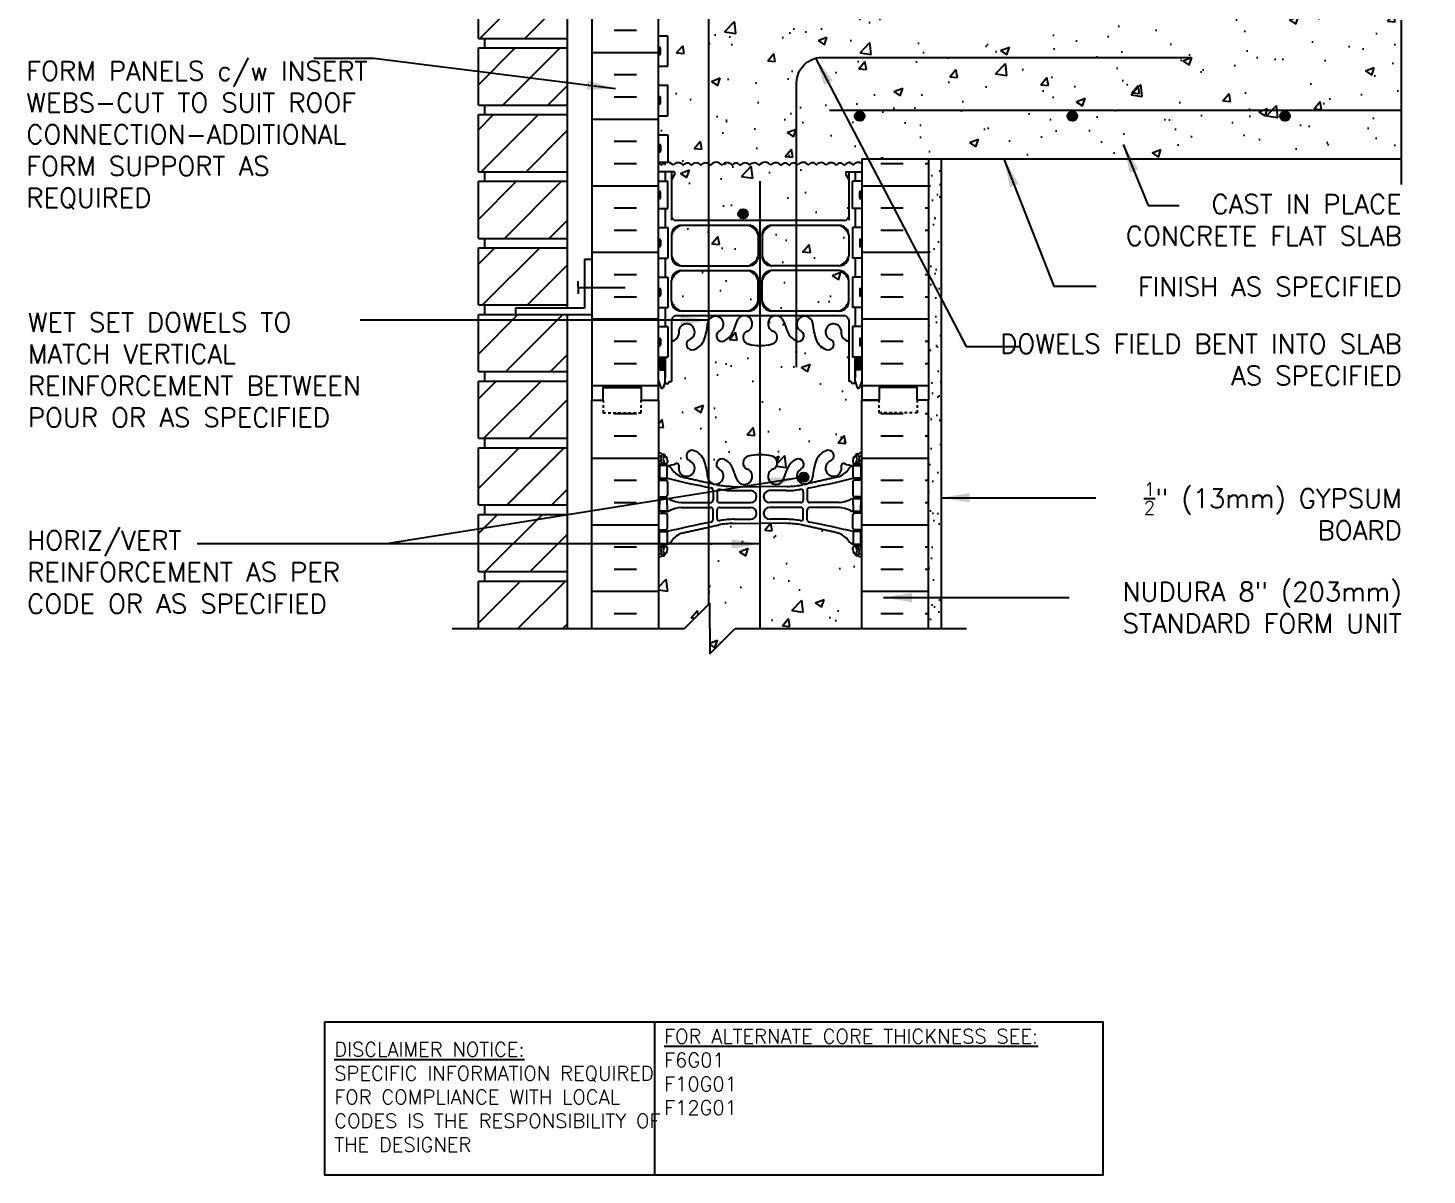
# Model space of a CAD drawing. Header units: inches. Extents: x 99.4 to 154.5, y 81.8 to 156.6.
# Drawn here: x 99.4 to 154.5, y 81.8 to 127 of the extents above; entities that cross this region are included whole.
import ezdxf

# ---------------------------------------------------------------- set-up
doc = ezdxf.new("R2010")
doc.units = ezdxf.units.IN
doc.header["$LTSCALE"] = 0.5
doc.header["$MEASUREMENT"] = 0
doc.linetypes.add('DASHED2', pattern=[0.375, 0.25, -0.125])
for name, color, linetype in [('HATCH', 12, 'Continuous'), ('line25', 2, 'Continuous'), ('LINE3', 3, 'Continuous'), ('LINE50', 5, 'Continuous'), ('LINE9', 9, 'Continuous'), ('TEXT', 4, 'Continuous'), ('Web_Edge', 9, 'Continuous')]:
    doc.layers.add(name, color=color, linetype=linetype)
doc.styles.add('DIM', font='romans.shx', dxfattribs={"width": 0.7})
doc.styles.add('ROMANS', font='romans.shx', dxfattribs={"height": 0.75})
doc.styles.get("Standard").update_dxf_attribs({"font": 'romans.shx', "height": 0.75})
doc.dimstyles.new('ext_12', dxfattribs={"dimscale": 12, "dimtxt": 0.09375, "dimasz": 0.09375, "dimexe": 0.09375, "dimexo": 0.0625, "dimgap": 0.0625, "dimtad": 1, "dimdec": 1, "dimzin": 3, "dimdsep": 46, "dimlunit": 4, "dimtxsty": 'DIM', "dimcen": 0.09, "dimdle": 0.09375, "dimclrt": 4, "dimadec": 0, "dimazin": 0, "dimtfac": 1, "dimtdec": 1, "dimtmove": 2, "dimatfit": 3, "dimfxl": 1, "dimfrac": 2, "dimtolj": 1, "dimtzin": 0, "dimarcsym": 0})

msp = doc.modelspace()

# ---------------------------------------------------------------- hatches: boundary and pattern name
at = {"layer": 'HATCH'}
h = msp.add_hatch(dxfattribs=at)
h.set_pattern_fill('ANSI31', color=256, scale=10, style=0)
h.set_pattern_definition([(45, (118.6013, 106.7309), (-0.883883, 0.883883), [])])
h.paths.add_polyline_path([(120.649, 107.801), (117.15, 107.801), (117.15, 105.551), (120.649, 105.551)])
h.paths.add_polyline_path([(120.649, 105.176), (117.15, 105.176), (117.15, 103.303), (120.649, 103.303)])
h.paths.add_polyline_path([(120.649, 139.301), (117.15, 139.301), (117.15, 137.051), (120.649, 137.051)])
h.paths.add_polyline_path([(120.649, 136.676), (117.15, 136.676), (117.15, 134.426), (120.649, 134.426)])
h.paths.add_polyline_path([(120.649, 134.051), (117.15, 134.051), (117.15, 131.801), (120.649, 131.801)])
h.paths.add_polyline_path([(120.649, 131.426), (117.15, 131.426), (117.15, 129.176), (120.649, 129.176)])
h.paths.add_polyline_path([(120.649, 128.801), (117.15, 128.801), (117.15, 126.551), (120.649, 126.551)])
h.paths.add_polyline_path([(120.649, 126.176), (117.15, 126.176), (117.15, 123.926), (120.649, 123.926)])
h.paths.add_polyline_path([(120.649, 123.551), (117.15, 123.551), (117.15, 121.301), (120.649, 121.301)])
h.paths.add_polyline_path([(120.649, 120.926), (117.15, 120.926), (117.15, 118.676), (120.649, 118.676)])
h.paths.add_polyline_path([(120.649, 118.301), (117.15, 118.301), (117.15, 116.051), (120.649, 116.051)])
h.paths.add_polyline_path([(120.649, 115.676), (117.15, 115.676), (117.15, 113.426), (120.649, 113.426)])
h.paths.add_polyline_path([(120.649, 113.051), (117.15, 113.051), (117.15, 110.801), (120.649, 110.801)])
h.paths.add_polyline_path([(120.649, 110.426), (117.15, 110.426), (117.15, 108.176), (120.649, 108.176)])
h.paths.add_polyline_path([(120.649, 142.818), (117.149, 142.818), (117.149, 142.122), (120.649, 142.122)])
h.paths.add_polyline_path([(120.649, 145.443), (117.149, 145.443), (117.149, 143.193), (120.649, 143.193)])
h.paths.add_polyline_path([(120.649, 148.068), (117.149, 148.068), (117.149, 145.818), (120.649, 145.818)])
h.paths.add_polyline_path([(120.649, 150.693), (117.149, 150.693), (117.149, 148.443), (120.649, 148.443)])
h.paths.add_polyline_path([(120.649, 153.318), (117.149, 153.318), (117.149, 151.068), (120.649, 151.068)])
h = msp.add_hatch(dxfattribs=at)
h.set_pattern_fill('AR-CONC', color=256, scale=0.5)
edge = h.paths.add_edge_path()
edge.add_line((132.247, 139.622), (127.261, 139.622))
edge.add_line((127.261, 139.622), (126.261, 140.622))
edge.add_line((126.261, 140.622), (126.261, 138.622))
edge.add_line((126.261, 138.622), (125.261, 139.622))
edge.add_line((125.261, 139.622), (124.247, 139.622))
edge.add_line((124.247, 139.622), (124.247, 136.53))
edge.add_arc((124.593, 136.89), 0.5, 226.2109, 246.4218)
edge.add_line((124.393, 136.432), (124.483, 136.432))
edge.add_line((124.483, 136.432), (124.483, 136.39))
edge.add_arc((124.343, 136.183), 0.25, 0, 55.9442, ccw=False)
edge.add_line((124.593, 136.183), (124.593, 136.116))
edge.add_arc((124.531, 136.116), 0.0625, -90, 0, ccw=False)
edge.add_line((124.531, 136.053), (124.483, 136.053))
edge.add_line((124.483, 136.053), (124.483, 135.983))
edge.add_line((124.483, 135.983), (124.588, 135.983))
edge.add_arc((124.466, 135.641), 0.364, 34.9775, 70.3387, ccw=False)
edge.add_arc((125.389, 136.252), 0.743, 212.7919, 253.8107)
edge.add_spline(control_points=[(125.181, 135.538), (126.619, 135.218)], knot_values=[0, 0, 1, 1], degree=1, periodic=0)
edge.add_arc((127.175, 138.149), 2.984, 259.2546, 270.0995)
edge.add_line((127.18, 135.165), (128.247, 135.149))
edge.add_line((128.247, 135.149), (129.314, 135.165))
edge.add_arc((129.319, 138.149), 2.984, 269.9005, 280.7454)
edge.add_spline(control_points=[(129.875, 135.218), (131.313, 135.538)], knot_values=[0, 0, 1, 1], degree=1, periodic=0)
edge.add_arc((131.105, 136.252), 0.743, 286.1893, 327.2081)
edge.add_arc((132.028, 135.641), 0.364, 109.6613, 145.0225, ccw=False)
edge.add_line((131.906, 135.983), (132.011, 135.983))
edge.add_line((132.011, 135.983), (132.011, 136.053))
edge.add_line((132.011, 136.053), (131.964, 136.053))
edge.add_arc((131.964, 136.116), 0.0625, 180, 270, ccw=False)
edge.add_line((131.901, 136.116), (131.901, 136.183))
edge.add_arc((132.151, 136.183), 0.25, 124.0558, 180, ccw=False)
edge.add_line((132.011, 136.39), (132.011, 136.432))
edge.add_line((132.011, 136.432), (132.101, 136.432))
edge.add_arc((131.901, 136.89), 0.5, 293.5782, 313.7891)
edge.add_line((132.247, 136.53), (132.247, 139.622))
h.paths.add_polyline_path([(132.247, 132.337, 0.088416), (132.101, 132.435), (132.011, 132.435), (132.011, 132.476, -0.249069), (131.901, 132.683), (131.901, 132.751, -0.414214), (131.964, 132.813), (132.011, 132.813), (132.011, 132.883), (131.906, 132.883, 0.085348), (131.577, 132.808, -0.669601), (131.444, 132.928, 2.087231), (131.01, 132.703, -1), (130.847, 132.295, -0.21345), (130.455, 132.684, -0.069923), (130.318, 133.328, 1.702394), (129.868, 133.015, -0.940793), (129.664, 132.632, -0.173075), (129.318, 132.999), (129.176, 133.385, 1.612474), (128.744, 133.026, -0.734872), (128.721, 132.515, -0.068475), (128.247, 132.453, -0.068475), (127.773, 132.515, -0.734872), (127.75, 133.026, 1.612474), (127.318, 133.385), (127.176, 132.999, -0.173075), (126.83, 132.632, -0.940793), (126.626, 133.015, 1.702394), (126.176, 133.328, -0.069923), (126.04, 132.684, -0.21345), (125.647, 132.295, -1), (125.484, 132.703, 2.087231), (125.05, 132.928, -0.669601), (124.918, 132.808, 0.085348), (124.588, 132.883), (124.483, 132.883), (124.483, 132.813), (124.531, 132.813, -0.414214), (124.593, 132.751), (124.593, 132.683, -0.249069), (124.483, 132.476), (124.483, 132.435), (124.393, 132.435, 0.088416), (124.247, 132.337), (124.247, 130.303), (124.247, 129.815, -0.594384), (124.637, 129.815, -0.520567), (125.346, 129.815, -0.520567), (126.067, 129.815, -0.520567), (126.491, 129.815, -0.520567), (126.938, 129.815, -0.520567), (127.181, 129.815, -0.520567), (127.858, 129.815, -0.520567), (128.517, 129.815, -0.520567), (128.995, 129.815, -0.520567), (129.836, 129.815, -0.520567), (130.558, 129.815, -0.520567), (131.225, 129.815, -0.520567), (131.657, 129.815, -0.520567), (132.334, 129.815, -0.51094), (132.935, 129.824), (132.935, 130.303), (132.247, 130.303)])
h.paths.add_polyline_path([(153.512, 129.271), (153.512, 129.803), (134.185, 129.803), (132.935, 129.803), (132.935, 129.824, 0.51094), (132.334, 129.815, 0.520567), (131.657, 129.815, 0.520567), (131.225, 129.815, 0.520567), (130.558, 129.815, 0.520567), (129.836, 129.815, 0.520567), (128.995, 129.815, 0.520567), (128.517, 129.815, 0.520567), (127.858, 129.815, 0.520567), (127.181, 129.815, 0.520567), (126.938, 129.815, 0.520567), (126.491, 129.815, 0.520567), (126.067, 129.815, 0.520567), (125.346, 129.815, 0.520567), (124.637, 129.815, 0.594384), (124.247, 129.815), (124.247, 128.608), (124.612, 128.608), (124.612, 127.408), (124.247, 127.408), (124.247, 126.658), (124.612, 126.658), (124.612, 125.458), (124.247, 125.458), (124.247, 124.708), (124.612, 124.708), (124.612, 123.508), (124.247, 123.508), (124.247, 122.758), (124.612, 122.758), (124.612, 121.673, -0.223532), (124.822, 121.553, -0.520567), (125.215, 121.553, -0.520567), (125.547, 121.553, -0.520567), (125.909, 121.553, -0.520567), (126.281, 121.553, -0.520567), (126.747, 121.553, -0.520567), (127.14, 121.553, -0.520567), (127.471, 121.553, -0.520567), (127.834, 121.553, -0.520567), (128.206, 121.553, -0.520567), (128.672, 121.553, -0.520567), (129.065, 121.553, -0.520567), (129.396, 121.553, -0.493322), (129.747, 121.568, -0.520567), (130.14, 121.568, -0.520567), (130.471, 121.568, -0.546814), (130.843, 121.553, -0.520567), (131.237, 121.553, -0.520567), (131.568, 121.553, -0.493322), (131.918, 121.568, -0.405724), (132.247, 121.631), (132.247, 121.803), (153.512, 121.803), (153.512, 127.271), (154.512, 128.271), (152.512, 128.271)])
h.paths.add_polyline_path([(131.737, 120.99), (131.617, 121.19), (131.617, 121.303), (132.247, 121.303), (132.247, 121.631, 0.405724), (131.918, 121.568, 0.493322), (131.568, 121.553, 0.520567), (131.237, 121.553, 0.520567), (130.843, 121.553, 0.546814), (130.471, 121.568, 0.520567), (130.14, 121.568, 0.520567), (129.747, 121.568, 0.493322), (129.396, 121.553, 0.520567), (129.065, 121.553, 0.520567), (128.672, 121.553, 0.520567), (128.206, 121.553, 0.520567), (127.834, 121.553, 0.520567), (127.471, 121.553, 0.520567), (127.14, 121.553, 0.520567), (126.747, 121.553, 0.520567), (126.281, 121.553, 0.520567), (125.909, 121.553, 0.520567), (125.547, 121.553, 0.520567), (125.215, 121.553, 0.520567), (124.822, 121.553, 0.520567), (124.356, 121.553, 0.154863), (124.247, 121.636), (124.247, 121.303), (124.877, 121.303), (124.877, 121.19), (124.757, 120.99), (124.757, 119.522, 0.268156), (124.918, 119.374), (131.576, 119.374, 0.268138), (131.737, 119.522)])
h.paths.add_polyline_path([(131.887, 112.952, -0.414214), (131.837, 113.002), (131.837, 113.032), (131.737, 113.032), (131.737, 114.633, -0.380392), (131.444, 114.928, 2.087231), (131.01, 114.703, -1), (130.847, 114.295, -0.21345), (130.455, 114.684, -0.069923), (130.318, 115.328, 1.702394), (129.868, 115.015, -0.940793), (129.664, 114.632, -0.173075), (129.318, 114.999), (129.176, 115.385, 1.612474), (128.744, 115.026, -0.734872), (128.721, 114.515, -0.068475), (128.247, 114.453, -0.068475), (127.773, 114.515, -0.734872), (127.75, 115.026, 1.612474), (127.318, 115.385), (127.176, 114.999, -0.173075), (126.83, 114.632, -0.940793), (126.626, 115.015, 1.702394), (126.176, 115.328, -0.069923), (126.04, 114.684, -0.21345), (125.647, 114.295, -1), (125.484, 114.703, 2.087231), (125.05, 114.928, -0.380397), (124.757, 114.633), (124.757, 113.032), (124.657, 113.032), (124.657, 113.002, -0.414214), (124.607, 112.952), (124.481, 112.952), (124.432, 112.802, -0.6), (124.332, 112.802), (124.247, 113.062), (124.247, 112.303), (124.247, 110.268, 0.088416), (124.393, 110.171), (124.483, 110.171), (124.483, 110.129, -0.249069), (124.593, 109.922), (124.593, 109.855, -0.414214), (124.531, 109.792), (124.483, 109.792), (124.483, 109.722), (124.588, 109.722, 0.085348), (124.918, 109.798, -0.669601), (125.05, 109.677, 2.087231), (125.484, 109.902, -1), (125.647, 110.311, -0.21345), (126.04, 109.922, -0.069923), (126.176, 109.278, 1.702394), (126.626, 109.59, -0.940793), (126.83, 109.974, -0.173075), (127.176, 109.607), (127.318, 109.22, 1.612474), (127.75, 109.58, -0.734872), (127.773, 110.091, -0.068475), (128.247, 110.153, -0.068475), (128.721, 110.091, -0.734872), (128.744, 109.58, 1.612474), (129.176, 109.22), (129.318, 109.607, -0.173075), (129.664, 109.974, -0.940793), (129.868, 109.59, 1.702394), (130.318, 109.278, -0.069923), (130.455, 109.922, -0.21345), (130.847, 110.311, -1), (131.01, 109.902, 2.087231), (131.444, 109.677, -0.669601), (131.577, 109.798, 0.085348), (131.906, 109.722), (132.011, 109.722), (132.011, 109.792), (131.964, 109.792, -0.414214), (131.901, 109.855), (131.901, 109.922, -0.249069), (132.011, 110.129), (132.011, 110.171), (132.101, 110.171, 0.088416), (132.247, 110.268), (132.247, 112.303), (132.247, 113.062), (132.162, 112.802, -0.6), (132.062, 112.802), (132.013, 112.952)])
edge = h.paths.add_edge_path()
edge.add_arc((131.901, 105.715), 0.5, 46.2109, 66.4218)
edge.add_line((132.101, 106.173), (132.011, 106.173))
edge.add_line((132.011, 106.173), (132.011, 106.215))
edge.add_arc((132.151, 106.422), 0.25, 180, 235.9442, ccw=False)
edge.add_line((131.901, 106.422), (131.901, 106.49))
edge.add_arc((131.964, 106.49), 0.0625, 90, 180, ccw=False)
edge.add_line((131.964, 106.552), (132.011, 106.552))
edge.add_line((132.011, 106.552), (132.011, 106.622))
edge.add_line((132.011, 106.622), (131.906, 106.622))
edge.add_arc((132.028, 106.965), 0.364, 214.9775, 250.3387, ccw=False)
edge.add_arc((131.105, 106.354), 0.743, 32.7919, 73.8107)
edge.add_spline(control_points=[(131.313, 107.068), (129.875, 107.388)], knot_values=[0, 0, 1, 1], degree=1, periodic=0)
edge.add_arc((129.319, 104.456), 2.984, 79.2546, 90.0995)
edge.add_line((129.314, 107.44), (128.247, 107.456))
edge.add_line((128.247, 107.456), (127.18, 107.44))
edge.add_arc((127.175, 104.456), 2.984, 89.9005, 100.7454)
edge.add_spline(control_points=[(126.619, 107.388), (125.181, 107.068)], knot_values=[0, 0, 1, 1], degree=1, periodic=0)
edge.add_arc((125.389, 106.354), 0.743, 106.1893, 147.2081)
edge.add_arc((124.466, 106.965), 0.364, 289.6613, 325.0225, ccw=False)
edge.add_line((124.588, 106.622), (124.483, 106.622))
edge.add_line((124.483, 106.622), (124.483, 106.552))
edge.add_line((124.483, 106.552), (124.531, 106.552))
edge.add_arc((124.531, 106.49), 0.0625, 0, 90, ccw=False)
edge.add_line((124.593, 106.49), (124.593, 106.422))
edge.add_arc((124.343, 106.422), 0.25, 304.0558, 360, ccw=False)
edge.add_line((124.483, 106.215), (124.483, 106.173))
edge.add_line((124.483, 106.173), (124.393, 106.173))
edge.add_arc((124.593, 105.715), 0.5, 113.5782, 133.7891)
edge.add_line((124.247, 106.076), (124.247, 103.303))
edge.add_line((124.247, 103.303), (125.261, 103.303))
edge.add_line((125.261, 103.303), (126.261, 104.303))
edge.add_line((126.261, 104.303), (126.261, 103.303))
edge.add_line((126.261, 103.303), (126.261, 102.303))
edge.add_line((126.261, 102.303), (127.261, 103.303))
edge.add_line((127.261, 103.303), (132.247, 103.303))
edge.add_line((132.247, 103.303), (132.247, 106.076))
h.paths.add_polyline_path([(128.171, 117.03, 0.225652), (127.796, 117.405), (125.132, 117.405, 0.225652), (124.757, 117.03), (124.757, 116.189, 0.225652), (125.132, 115.814), (127.796, 115.814, 0.225652), (128.171, 116.189)])
h.paths.add_polyline_path([(128.171, 118.811, 0.225652), (127.796, 119.186), (125.132, 119.186, 0.225652), (124.757, 118.811), (124.757, 117.97, 0.225652), (125.132, 117.595), (127.796, 117.595, 0.225652), (128.171, 117.97)])
h.paths.add_polyline_path([(131.737, 118.811, 0.225652), (131.362, 119.186), (128.698, 119.186, 0.225652), (128.323, 118.811), (128.323, 117.97, 0.225652), (128.698, 117.595), (131.362, 117.595, 0.225652), (131.737, 117.97)])
h.paths.add_polyline_path([(131.737, 117.03, 0.225652), (131.362, 117.405), (128.698, 117.405, 0.225652), (128.323, 117.03), (128.323, 116.189, 0.225652), (128.698, 115.814), (131.362, 115.814, 0.225652), (131.737, 116.189)])
h = msp.add_hatch(dxfattribs=at)
h.set_pattern_fill('INSUL', color=256, scale=7, style=0)
h.paths.add_polyline_path([(134.872, 121.803), (132.247, 121.803), (132.247, 112.303), (132.935, 112.303), (132.935, 112.803), (134.435, 112.803), (134.435, 112.303), (134.872, 112.303)])
h.paths.add_polyline_path([(124.247, 130.303), (123.56, 130.303), (123.56, 129.803), (122.06, 129.803), (122.06, 129.862), (121.622, 129.862), (121.622, 112.303), (122.06, 112.303), (122.06, 112.803), (123.56, 112.803), (123.56, 112.303), (124.247, 112.303)])
h = msp.add_hatch(dxfattribs=at)
h.set_pattern_fill('AR-SAND', color=256, scale=0.5, style=0)
h.set_pattern_definition([(37.5, (-96.5193, -8.11735), (-0.0314967, 0.9634119), [0, -0.76, 0, -0.85, 0, -0.8125]), (7.5, (-96.5193, -8.1173), (0.8848884, 1.411073), [0, -0.41, 0, -0.685, 0, -0.2625]), (327.5, (-97.1343, -8.11735), (1.557071, 0.0028295), [0, -0.25, 0, -0.9, 0, -1.175]), (317.5, (-97.1343, -8.1173), (1.503063, 0.438838), [0, -0.125, 0, -0.59, 0, -0.675])])
h.paths.add_polyline_path([(135.372, 121.803), (134.872, 121.803), (134.872, 121.329), (135.372, 121.329)])
h.paths.add_polyline_path([(135.372, 106.303), (134.872, 106.303), (134.872, 121.303), (135.372, 121.303)])
h.paths.add_polyline_path([(134.872, 103.303), (135.372, 103.303), (135.372, 106.215), (134.872, 106.215)])
h = msp.add_hatch(dxfattribs=at)
h.set_pattern_fill('INSUL', color=256, scale=7, style=0)
h.set_pattern_definition([(0, (0, -10.7317), (0, 2.625), []), (0, (0, -9.8567), (0, 2.625), [0.875, -0.875]), (0, (0, -8.9817), (0, 2.625), [0.875, -0.875])])
h.paths.add_polyline_path([(132.247, 103.303), (134.872, 103.303), (134.872, 112.303), (134.435, 112.303), (134.435, 111.803), (132.935, 111.803), (132.935, 112.303), (132.247, 112.303)])
h.paths.add_polyline_path([(121.622, 103.303), (124.247, 103.303), (124.247, 112.303), (123.56, 112.303), (123.56, 111.803), (122.06, 111.803), (122.06, 112.303), (121.622, 112.303)])
at = {"layer": 'LINE3'}
for points in [[(132.357, 123.49, 1), (131.982, 123.49, 1)], [(140.732, 123.49, 1), (140.357, 123.49, 1)], [(149.107, 123.49, 1), (148.732, 123.49, 1)], [(127.762, 119.64, 1), (127.387, 119.64, 1)], [(130.153, 109.269, 1), (129.778, 109.269, 1)]]:
    msp.add_hatch(color=256, dxfattribs=at).paths.add_polyline_path(points)

# ---------------------------------------------------------------- linework, layer by layer
at = {"layer": 'HATCH'}
for points in [[(124.822, 121.553, 0.520567), (124.356, 121.553, 0.154863), (124.247, 121.636, 0.154863)], [(126.747, 121.553, 0.520567), (126.281, 121.553, 0.520567), (125.909, 121.553, 0.520567), (125.547, 121.553, 0.520567), (125.215, 121.553, 0.520567), (124.822, 121.553, 0.212897), (124.822, 121.553, 0.212897)], [(128.672, 121.553, 0.520567), (128.206, 121.553, 0.520567), (127.834, 121.553, 0.520567), (127.471, 121.553, 0.520567), (127.14, 121.553, 0.520567), (126.747, 121.553, 0.212897), (126.747, 121.553, 0.212897)], [(129.747, 121.568, 0.493322), (129.396, 121.553, 0.520567), (129.065, 121.553, 0.520567), (128.672, 121.553, 0.212897), (128.672, 121.553)], [(130.843, 121.553, 0.546814), (130.471, 121.568, 0.520567), (130.14, 121.568, 0.520567), (129.747, 121.568, 0.212897), (129.747, 121.568)], [(131.918, 121.568, 0.493322), (131.568, 121.553, 0.520567), (131.237, 121.553, 0.520567), (130.843, 121.553, 0.212897), (130.843, 121.553)], [(132.247, 121.631, 0.405724), (131.918, 121.568), (131.918, 121.568)]]:
    msp.add_lwpolyline(points, format="xyb", dxfattribs=at)
at = {"layer": 'line25'}
for p, q in [((124.247, 112.303), (124.247, 130.303)), ((117.15, 126.551), (117.15, 128.801)), ((120.649, 128.801), (120.649, 115.926)), ((117.15, 126.551), (120.65, 126.551)), ((117.4, 126.176), (117.4, 126.551)), ((117.4, 126.176), (117.4, 126.551)), ((124.247, 126.658), (124.612, 126.658)), ((124.612, 125.458), (124.612, 126.658)), ((117.15, 123.926), (117.15, 126.176)), ((117.15, 126.176), (120.65, 126.176)), ((124.247, 125.458), (124.612, 125.458)), ((124.247, 124.708), (124.612, 124.708)), ((124.612, 123.508), (124.612, 124.708)), ((117.15, 123.926), (120.65, 123.926)), ((117.15, 121.301), (117.15, 123.551)), ((117.15, 123.551), (120.65, 123.551)), ((117.4, 123.551), (117.4, 123.926)), ((117.4, 123.551), (117.4, 123.926)), ((124.247, 123.508), (124.612, 123.508)), ((124.247, 122.758), (124.612, 122.758)), ((124.612, 122.758), (124.612, 121.678)), ((124.247, 112.303), (124.247, 121.803)), ((132.247, 121.803), (132.247, 112.303)), ((132.247, 121.803), (153.512, 121.803)), ((117.15, 121.301), (120.65, 121.301)), ((117.4, 120.926), (117.4, 121.301)), ((117.4, 120.926), (117.4, 121.301)), ((124.247, 121.678), (124.612, 121.678)), ((117.15, 118.676), (117.15, 120.926)), ((117.15, 120.926), (120.65, 120.926)), ((124.247, 120.928), (124.612, 120.928)), ((124.612, 119.848), (124.612, 120.928)), ((132.247, 120.928), (131.882, 120.928)), ((131.882, 119.848), (131.882, 120.928)), ((124.247, 119.848), (124.612, 119.848)), ((132.247, 119.848), (131.882, 119.848)), ((124.247, 119.098), (124.612, 119.098)), ((124.612, 119.098), (124.612, 117.898)), ((132.247, 119.098), (131.882, 119.098)), ((131.882, 119.098), (131.882, 117.898)), ((117.15, 118.676), (120.65, 118.676)), ((117.4, 118.301), (117.4, 118.676)), ((117.4, 118.301), (117.4, 118.676)), ((117.15, 116.051), (117.15, 118.301)), ((117.15, 118.301), (120.65, 118.301)), ((124.247, 117.898), (124.612, 117.898)), ((132.247, 117.898), (131.882, 117.898)), ((124.247, 117.148), (124.612, 117.148)), ((124.612, 117.148), (124.612, 115.948)), ((132.247, 117.148), (131.882, 117.148)), ((131.882, 117.148), (131.882, 115.948)), ((117.15, 116.051), (120.65, 116.051)), ((117.4, 115.676), (117.4, 116.051)), ((117.4, 115.676), (117.4, 116.051)), ((124.247, 115.948), (124.612, 115.948)), ((132.247, 115.948), (131.882, 115.948)), ((117.15, 113.426), (117.15, 115.676)), ((117.15, 115.676), (120.65, 115.676)), ((120.649, 115.676), (120.649, 103.303)), ((124.247, 115.198), (124.612, 115.198)), ((124.612, 115.198), (124.612, 113.998)), ((132.247, 115.198), (131.882, 115.198)), ((131.882, 115.198), (131.882, 113.998)), ((124.247, 113.998), (124.612, 113.998)), ((132.247, 113.998), (131.882, 113.998)), ((117.15, 113.426), (120.65, 113.426)), ((117.15, 110.801), (117.15, 113.051)), ((117.15, 113.051), (120.65, 113.051)), ((117.4, 113.051), (117.4, 113.426)), ((117.4, 113.051), (117.4, 113.426)), ((124.247, 112.303), (124.247, 103.303)), ((132.247, 103.303), (132.247, 112.303)), ((117.15, 110.801), (120.65, 110.801)), ((117.4, 110.426), (117.4, 110.801)), ((117.4, 110.426), (117.4, 110.801)), ((117.15, 108.176), (117.15, 110.426)), ((117.15, 110.426), (120.65, 110.426)), ((117.15, 108.176), (120.65, 108.176)), ((117.4, 107.801), (117.4, 108.176)), ((117.4, 107.801), (117.4, 108.176)), ((117.15, 105.551), (117.15, 107.801)), ((117.15, 107.801), (120.65, 107.801)), ((117.15, 105.551), (120.65, 105.551)), ((117.4, 105.176), (117.4, 105.551)), ((117.4, 105.176), (117.4, 105.551)), ((117.15, 103.303), (117.15, 105.176)), ((117.15, 105.176), (120.65, 105.176))]:
    msp.add_line(p, q, dxfattribs=at)
at = {"layer": 'LINE3'}
for p, q in [((126.224, 104.266), (126.224, 138.659)), ((153.512, 123.708), (130.973, 123.708)), ((128.247, 103.303), (128.247, 120.932))]:
    msp.add_line(p, q, dxfattribs=at)
at = {"layer": 'LINE3', "linetype": 'Continuous'}
msp.add_lwpolyline([(129.682, 113.596), (129.682, 124.803, -0.414214), (130.682, 125.803), (145.224, 125.803)], format="xyb", dxfattribs=at)
at = {"layer": 'LINE3'}
for centre in [(132.169, 123.49), (140.544, 123.49), (148.919, 123.49), (127.574, 119.64), (129.966, 109.269)]:
    msp.add_circle(centre, 0.188, dxfattribs=at)
at = {"layer": 'LINE50'}
for p, q in [((121.622, 130.303), (121.622, 112.303)), ((134.872, 121.803), (134.872, 112.303)), ((121.622, 103.303), (121.622, 112.303)), ((132.247, 112.303), (132.935, 112.303)), ((134.872, 103.303), (134.872, 112.303))]:
    msp.add_line(p, q, dxfattribs=at)
for points in [[(121.622, 112.303), (122.06, 112.303), (122.06, 112.803), (123.56, 112.803), (123.56, 112.303), (124.247, 112.303)], [(134.872, 112.303), (134.435, 112.303), (134.435, 112.803), (132.935, 112.803), (132.935, 112.303), (132.247, 112.303)]]:
    msp.add_lwpolyline(points, dxfattribs=at)
at = {"layer": 'LINE9'}
for p, q in [((153.512, 120.803), (153.512, 127.271)), ((124.287, 126.208), (124.287, 126.208)), ((124.247, 125.948), (124.247, 126.168)), ((124.247, 126.113), (124.247, 126.113)), ((124.247, 126.003), (124.247, 126.003)), ((124.327, 125.948), (124.327, 126.168)), ((124.247, 123.998), (124.247, 124.218)), ((124.247, 124.163), (124.247, 124.163)), ((124.247, 124.053), (124.247, 124.053)), ((124.287, 124.258), (124.287, 124.258)), ((124.327, 123.998), (124.327, 124.218)), ((124.287, 123.958), (124.287, 123.958)), ((124.247, 122.328), (124.247, 122.108)), ((124.287, 122.368), (124.287, 122.368)), ((124.327, 122.328), (124.327, 122.108)), ((124.247, 122.273), (124.247, 122.273)), ((124.247, 122.163), (124.247, 122.163)), ((124.287, 122.068), (124.287, 122.068)), ((135.372, 121.803), (135.372, 103.303)), ((124.247, 120.278), (124.247, 120.498)), ((124.247, 120.443), (124.247, 120.443)), ((124.247, 120.333), (124.247, 120.333)), ((124.287, 120.538), (124.287, 120.538)), ((124.287, 120.238), (124.287, 120.238)), ((124.327, 120.278), (124.327, 120.498)), ((132.167, 120.278), (132.167, 120.498)), ((132.207, 120.538), (132.207, 120.538)), ((132.207, 120.238), (132.207, 120.238)), ((132.247, 120.278), (132.247, 120.498)), ((132.247, 120.443), (132.247, 120.443)), ((132.247, 120.333), (132.247, 120.333)), ((124.247, 118.608), (124.247, 118.388)), ((124.247, 118.553), (124.247, 118.553)), ((124.287, 118.648), (124.287, 118.648)), ((124.327, 118.608), (124.327, 118.388)), ((132.167, 118.608), (132.167, 118.388)), ((132.207, 118.648), (132.207, 118.648)), ((132.247, 118.608), (132.247, 118.388)), ((132.247, 118.553), (132.247, 118.553)), ((124.247, 118.443), (124.247, 118.443)), ((124.287, 118.348), (124.287, 118.348)), ((132.207, 118.348), (132.207, 118.348)), ((132.247, 118.443), (132.247, 118.443)), ((121.334, 117.862), (121.334, 115.926)), ((121.334, 117.862), (121.622, 117.862)), ((121.084, 116.737), (121.084, 116.987)), ((121.084, 116.737), (122.93, 116.737)), ((121.084, 116.737), (121.084, 116.487)), ((124.247, 116.658), (124.247, 116.438)), ((124.247, 116.603), (124.247, 116.603)), ((124.247, 116.493), (124.247, 116.493)), ((124.287, 116.398), (124.287, 116.398)), ((124.327, 116.658), (124.327, 116.438)), ((132.167, 116.658), (132.167, 116.438)), ((132.207, 116.398), (132.207, 116.398)), ((132.247, 116.658), (132.247, 116.438)), ((132.247, 116.603), (132.247, 116.603)), ((132.247, 116.493), (132.247, 116.493)), ((121.334, 115.926), (118.611, 115.926)), ((118.611, 115.926), (118.611, 115.676)), ((118.611, 115.676), (121.622, 115.676)), ((124.247, 114.708), (124.247, 114.488)), ((124.247, 114.653), (124.247, 114.653)), ((124.287, 114.748), (124.287, 114.748)), ((124.327, 114.708), (124.327, 114.488)), ((132.167, 114.708), (132.167, 114.488)), ((132.207, 114.748), (132.207, 114.748)), ((132.247, 114.708), (132.247, 114.488)), ((132.247, 114.653), (132.247, 114.653)), ((124.247, 114.543), (124.247, 114.543)), ((124.287, 114.448), (124.287, 114.448)), ((132.207, 114.448), (132.207, 114.448)), ((132.247, 114.543), (132.247, 114.543)), ((126.261, 104.303), (125.261, 103.303)), ((126.261, 103.303), (126.261, 104.303)), ((116.115, 103.303), (125.261, 103.303)), ((126.261, 103.303), (126.261, 102.303)), ((126.261, 102.303), (127.261, 103.303)), ((127.261, 103.303), (136.37, 103.303))]:
    msp.add_line(p, q, dxfattribs=at)
at = {"layer": 'LINE9', "linetype": 'DASHED2', "ltscale": 0.15}
for points in [[(122.06, 112.303), (122.06, 112.303), (122.06, 111.803), (123.56, 111.803), (123.56, 112.303), (123.56, 112.303)], [(134.435, 112.303), (134.435, 112.303), (134.435, 111.803), (132.935, 111.803), (132.935, 112.303), (132.935, 112.303)]]:
    msp.add_lwpolyline(points, dxfattribs=at)
at = {"layer": 'LINE9'}
for centre, start, end in [((124.287, 126.168), 90, 180), ((124.287, 126.168), 360, 90), ((124.287, 125.948), 180, 270), ((124.287, 125.948), 270, 0), ((124.287, 124.218), 90, 180), ((124.287, 123.998), 180, 270), ((124.287, 124.218), 360, 90), ((124.287, 123.998), 270, 0), ((124.287, 122.328), 90, 180), ((124.287, 122.328), 0, 90), ((124.287, 122.108), 180, 270), ((124.287, 122.108), 270, 0), ((124.287, 120.498), 90, 180), ((124.287, 120.278), 180, 270), ((124.287, 120.498), 360, 90), ((124.287, 120.278), 270, 0), ((132.207, 120.498), 90, 180), ((132.207, 120.278), 180, 270), ((132.207, 120.498), 0, 90), ((132.207, 120.278), 270, 0), ((124.287, 118.608), 90, 180), ((124.287, 118.608), 0, 90), ((132.207, 118.608), 90, 180), ((132.207, 118.608), 360, 90), ((124.287, 118.388), 180, 270), ((124.287, 118.388), 270, 0), ((132.207, 118.388), 180, 270), ((132.207, 118.388), 270, 0), ((124.287, 116.658), 90, 180), ((124.287, 116.438), 180, 270), ((124.287, 116.658), 0, 90), ((124.287, 116.438), 270, 0), ((132.207, 116.658), 90, 180), ((132.207, 116.438), 180, 270), ((132.207, 116.658), 360, 90), ((132.207, 116.438), 270, 0), ((124.287, 114.708), 90, 180), ((124.287, 114.708), 0, 90), ((132.207, 114.708), 90, 180), ((132.207, 114.708), 360, 90), ((124.287, 114.488), 180, 270), ((124.287, 114.488), 270, 0), ((132.207, 114.488), 180, 270), ((132.207, 114.488), 270, 0)]:
    msp.add_arc(centre, 0.04, start, end, dxfattribs=at)
at = {"layer": 'TEXT'}
msp.add_lwpolyline([(111.105, 87.812), (124.089, 87.812), (124.089, 81.774), (111.105, 81.774)], close=True, dxfattribs=at)
msp.add_lwpolyline([(124.089, 87.812), (141.749, 87.812), (141.749, 81.774), (124.089, 81.774)], dxfattribs=at)
at = {"layer": 'Web_Edge'}
for p, q in [((124.877, 121.303), (124.247, 121.303)), ((124.757, 121.303), (124.757, 119.391)), ((124.877, 121.303), (124.877, 121.19)), ((124.877, 121.303), (124.877, 121.19)), ((131.617, 121.303), (132.247, 121.303)), ((131.617, 121.303), (131.617, 121.19)), ((131.617, 121.303), (131.617, 121.19)), ((131.737, 121.303), (131.737, 119.391)), ((124.877, 121.19), (124.757, 120.99)), ((124.877, 121.19), (124.757, 120.99)), ((131.617, 121.19), (131.737, 120.99)), ((131.617, 121.19), (131.737, 120.99)), ((131.576, 119.374), (124.918, 119.374)), ((127.796, 119.186), (125.132, 119.186)), ((131.362, 119.186), (128.698, 119.186)), ((124.757, 118.811), (124.757, 117.97)), ((128.171, 118.811), (128.171, 117.97)), ((128.323, 118.812), (128.323, 117.971)), ((131.737, 118.811), (131.737, 117.97)), ((125.132, 117.595), (127.796, 117.595)), ((125.132, 117.405), (127.796, 117.405)), ((131.362, 117.595), (128.698, 117.595)), ((131.362, 117.405), (128.698, 117.405)), ((124.757, 116.189), (124.757, 117.03)), ((128.171, 116.189), (128.171, 117.03)), ((128.323, 116.188), (128.323, 117.029)), ((131.737, 116.189), (131.737, 117.03)), ((127.796, 115.814), (125.132, 115.814)), ((131.362, 115.814), (128.698, 115.814)), ((124.757, 115.478), (124.757, 113.032)), ((131.576, 115.626), (124.918, 115.626)), ((127.318, 115.385), (127.176, 114.999)), ((129.176, 115.385), (129.318, 114.999)), ((131.737, 115.478), (131.737, 113.032)), ((124.507, 113.032), (124.507, 113.998)), ((131.987, 113.032), (131.987, 113.998)), ((124.247, 113.062), (124.332, 112.802)), ((124.507, 113.032), (124.432, 112.802)), ((124.657, 113.032), (124.757, 113.032)), ((124.657, 113.032), (124.657, 113.002)), ((124.657, 113.002), (124.657, 113.002)), ((131.837, 113.032), (131.737, 113.032)), ((131.837, 113.032), (131.837, 113.002)), ((131.837, 113.002), (131.837, 113.002)), ((131.987, 113.032), (132.062, 112.802)), ((132.247, 113.062), (132.162, 112.802)), ((124.481, 112.952), (124.607, 112.952)), ((132.013, 112.952), (131.887, 112.952)), ((124.247, 109.892), (124.325, 109.892)), ((124.247, 109.792), (124.531, 109.792)), ((124.393, 110.171), (124.483, 110.171)), ((124.393, 109.792), (124.393, 109.722)), ((124.483, 110.171), (124.483, 110.129)), ((124.483, 109.792), (124.483, 109.722)), ((124.593, 109.922), (124.593, 109.855)), ((131.901, 109.922), (131.901, 109.855)), ((132.247, 109.792), (131.964, 109.792)), ((132.101, 110.171), (132.011, 110.171)), ((132.011, 110.171), (132.011, 110.129)), ((132.011, 109.792), (132.011, 109.722)), ((132.101, 109.792), (132.101, 109.722)), ((132.247, 109.892), (132.169, 109.892)), ((124.247, 109.152), (124.531, 109.152)), ((124.393, 109.222), (124.393, 109.152)), ((124.483, 109.222), (124.483, 109.152)), ((127.318, 109.22), (127.176, 109.607)), ((129.176, 109.22), (129.318, 109.607)), ((132.247, 109.152), (131.964, 109.152)), ((132.011, 109.222), (132.011, 109.152)), ((132.101, 109.222), (132.101, 109.152)), ((124.593, 109.09), (124.593, 108.555)), ((126.395, 108.752), (126.395, 108.368)), ((126.548, 108.69), (126.548, 108.368)), ((127.18, 108.904), (128.247, 108.888)), ((127.228, 108.736), (127.875, 108.736)), ((129.314, 108.904), (128.247, 108.888)), ((129.266, 108.736), (128.619, 108.736)), ((129.946, 108.69), (129.946, 108.368)), ((130.099, 108.752), (130.099, 108.368)), ((131.901, 109.09), (131.901, 108.555)), ((124.247, 108.492), (124.531, 108.492)), ((124.393, 108.492), (124.393, 108.422)), ((124.483, 108.492), (124.483, 108.422)), ((125.141, 108.267), (126.295, 108.268)), ((125.141, 108.078), (126.295, 108.077)), ((126.648, 108.268), (127.875, 108.268)), ((126.648, 108.077), (127.875, 108.077)), ((129.846, 108.268), (128.619, 108.268)), ((129.846, 108.077), (128.619, 108.077)), ((131.353, 108.267), (130.199, 108.268)), ((131.353, 108.078), (130.199, 108.077)), ((132.247, 108.492), (131.964, 108.492)), ((132.011, 108.492), (132.011, 108.422)), ((132.101, 108.492), (132.101, 108.422)), ((124.247, 107.852), (124.531, 107.852)), ((124.393, 107.852), (124.393, 107.922)), ((124.483, 107.852), (124.483, 107.922)), ((124.593, 107.255), (124.593, 107.79)), ((126.395, 107.592), (126.395, 107.977)), ((126.548, 107.654), (126.548, 107.977)), ((127.18, 107.44), (128.247, 107.456)), ((127.228, 107.608), (127.875, 107.608)), ((129.314, 107.44), (128.247, 107.456)), ((129.266, 107.608), (128.619, 107.608)), ((129.946, 107.654), (129.946, 107.977)), ((130.099, 107.592), (130.099, 107.977)), ((131.901, 107.255), (131.901, 107.79)), ((132.247, 107.852), (131.964, 107.852)), ((132.011, 107.852), (132.011, 107.922)), ((132.101, 107.852), (132.101, 107.922)), ((124.247, 107.192), (124.531, 107.192)), ((124.393, 107.122), (124.393, 107.192)), ((124.483, 107.122), (124.483, 107.192)), ((132.247, 107.192), (131.964, 107.192)), ((132.011, 107.122), (132.011, 107.192)), ((132.101, 107.122), (132.101, 107.192)), ((124.247, 106.552), (124.531, 106.552)), ((124.247, 106.452), (124.325, 106.452)), ((124.393, 106.552), (124.393, 106.622)), ((124.483, 106.552), (124.483, 106.622)), ((124.593, 106.422), (124.593, 106.49)), ((131.901, 106.422), (131.901, 106.49)), ((132.247, 106.552), (131.964, 106.552)), ((132.011, 106.552), (132.011, 106.622)), ((132.101, 106.552), (132.101, 106.622)), ((132.247, 106.452), (132.169, 106.452)), ((124.393, 106.173), (124.483, 106.173)), ((124.483, 106.173), (124.483, 106.215)), ((132.011, 106.173), (132.011, 106.215)), ((132.101, 106.173), (132.011, 106.173))]:
    msp.add_line(p, q, dxfattribs=at)
for points in [[(124.507, 121.303), (124.507, 120.928)], [(131.987, 121.303), (131.987, 120.928)], [(124.507, 119.848), (124.507, 119.098)], [(131.987, 119.848), (131.987, 119.098)], [(124.507, 117.898), (124.507, 117.148)], [(131.987, 117.898), (131.987, 117.148)], [(124.507, 115.948), (124.507, 115.198)], [(131.987, 115.948), (131.987, 115.198)], [(124.507, 113.998), (124.507, 113.182)], [(131.987, 113.998), (131.987, 113.182)], [(124.588, 108.172), (124.588, 108.422), (124.288, 108.422), (124.288, 108.172)], [(124.588, 108.172), (124.588, 107.922), (124.288, 107.922), (124.288, 108.172)], [(131.906, 108.172), (131.906, 108.422), (132.206, 108.422), (132.206, 108.172)], [(131.906, 108.172), (131.906, 107.922), (132.206, 107.922), (132.206, 108.172)]]:
    msp.add_lwpolyline(points, dxfattribs=at)
for points in [[(124.457, 113.942), (124.307, 113.942), (124.307, 113.502), (124.457, 113.502)], [(124.417, 113.882), (124.347, 113.882), (124.347, 113.502), (124.417, 113.502)], [(132.037, 113.942), (132.187, 113.942), (132.187, 113.502), (132.037, 113.502)], [(132.077, 113.882), (132.147, 113.882), (132.147, 113.502), (132.077, 113.502)], [(124.288, 109.222), (124.588, 109.222), (124.588, 109.722), (124.288, 109.722)], [(132.206, 109.222), (131.906, 109.222), (131.906, 109.722), (132.206, 109.722)], [(124.288, 107.122), (124.588, 107.122), (124.588, 106.622), (124.288, 106.622)], [(132.206, 107.122), (131.906, 107.122), (131.906, 106.622), (132.206, 106.622)]]:
    msp.add_lwpolyline(points, close=True, dxfattribs=at)
for centre, radius, start, end in [((124.966, 119.587), 0.219, 197.388, 257.4322), ((125.339, 118.604), 0.617, 109.5682, 160.4318), ((125.132, 118.811), 0.375, 90, 180), ((127.589, 118.604), 0.617, 19.5682, 70.4318), ((127.796, 118.811), 0.375, 360, 90), ((128.905, 118.604), 0.617, 109.5682, 160.4318), ((128.698, 118.811), 0.375, 90, 180), ((131.155, 118.604), 0.617, 19.5682, 70.4318), ((131.362, 118.811), 0.375, 360, 90), ((131.528, 119.587), 0.219, 282.5678, 342.6083), ((125.339, 118.177), 0.617, 199.5682, 250.4318), ((125.132, 117.97), 0.375, 180, 270), ((127.589, 118.177), 0.617, 289.5682, 340.4318), ((127.796, 117.97), 0.375, 270, 0), ((128.905, 118.177), 0.617, 199.5682, 250.4318), ((128.698, 117.97), 0.375, 180, 270), ((131.155, 118.177), 0.617, 289.5682, 340.4318), ((131.362, 117.97), 0.375, 270, 0), ((125.339, 116.823), 0.617, 109.5682, 160.4318), ((125.132, 117.03), 0.375, 90, 180), ((127.589, 116.823), 0.617, 19.5682, 70.4318), ((127.796, 117.03), 0.375, 360, 90), ((128.905, 116.823), 0.617, 109.5682, 160.4318), ((128.698, 117.03), 0.375, 90, 180), ((131.155, 116.823), 0.617, 19.5682, 70.4318), ((131.362, 117.03), 0.375, 360, 90), ((125.339, 116.396), 0.617, 199.5682, 250.4318), ((125.132, 116.189), 0.375, 180, 270), ((127.589, 116.396), 0.617, 289.5682, 340.4318), ((127.796, 116.189), 0.375, 270, 0), ((128.905, 116.396), 0.617, 199.5682, 250.4318), ((128.698, 116.189), 0.375, 180, 270), ((131.155, 116.396), 0.617, 289.5682, 340.4318), ((131.362, 116.189), 0.375, 270, 0), ((124.966, 115.413), 0.219, 102.5678, 162.6118), ((125.357, 114.99), 0.314, 293.8084, 191.4114), ((123.817, 115.493), 2.365, 339.9985, 355.6105), ((126.488, 115.297), 0.314, 296.0652, 177.2643), ((127.623, 115.313), 0.314, 293.8084, 166.5854), ((128.871, 115.313), 0.314, 13.4146, 246.1916), ((130.006, 115.297), 0.314, 2.7357, 243.9348), ((132.677, 115.493), 2.365, 184.3895, 200.0015), ((131.137, 114.99), 0.314, 348.5886, 246.1916), ((131.528, 115.413), 0.219, 17.3917, 77.4322), ((124.738, 114.945), 0.313, 273.5544, 356.8611), ((125.566, 114.499), 0.22, 111.8037, 291.8037), ((125.408, 114.928), 0.677, 290.6803, 338.8761), ((126.74, 114.83), 0.217, 121.463, 294.4736), ((126.489, 115.3), 0.75, 297.0295, 336.3062), ((127.841, 114.774), 0.268, 109.9662, 255.2108), ((128.653, 114.774), 0.268, 284.7892, 70.0338), ((130.005, 115.3), 0.75, 203.6938, 242.9705), ((129.754, 114.83), 0.217, 245.5264, 58.537), ((131.086, 114.928), 0.677, 201.1239, 249.3197), ((130.928, 114.499), 0.22, 248.1963, 68.1963), ((131.756, 114.945), 0.313, 183.1389, 266.4446), ((128.235, 116.207), 1.754, 254.7082, 270.3771), ((128.259, 116.207), 1.754, 269.6229, 285.2918), ((124.607, 113.002), 0.05, 270, 0), ((131.887, 113.002), 0.05, 180, 270), ((124.382, 112.828), 0.0567, 208.0725, 331.9275), ((132.112, 112.828), 0.0567, 208.0725, 331.9275), ((124.593, 110.629), 0.5, 226.2109, 250.5288), ((125.566, 110.107), 0.22, 68.1963, 248.1963), ((125.408, 109.678), 0.677, 21.1239, 69.3197), ((131.086, 109.678), 0.677, 110.6803, 158.8761), ((130.928, 110.107), 0.22, 291.8037, 111.8037), ((131.901, 110.629), 0.5, 289.4712, 313.7891), ((124.593, 110.629), 0.6, 234.7832, 245.0748), ((124.325, 109.912), 0.0196, 269.4032, 15.4901), ((124.587, 109.977), 0.25, 140.1145, 222.4609), ((124.331, 110.066), 0.021, 343.464, 63.9957), ((124.429, 110.108), 0.045, 321.448, 139.1879), ((124.436, 109.838), 0.045, 222.4609, 42.4609), ((124.343, 109.922), 0.25, 0, 70.5288), ((124.587, 109.977), 0.16, 140.0001, 222.4609), ((124.531, 109.855), 0.0625, 270, 0), ((124.533, 110.718), 0.997, 273.1538, 293.1467), ((124.466, 109.38), 0.364, 34.9775, 70.3387), ((124.959, 109.71), 0.0968, 340.1551, 110.4331), ((125.357, 109.615), 0.314, 168.5886, 66.1916), ((123.817, 109.113), 2.365, 4.3895, 20.0015), ((126.74, 109.776), 0.217, 65.5264, 238.537), ((126.489, 109.306), 0.75, 23.6938, 62.9705), ((127.841, 109.832), 0.268, 104.7892, 250.0338), ((128.235, 108.399), 1.754, 89.6229, 105.2918), ((128.259, 108.399), 1.754, 74.7082, 90.3771), ((128.653, 109.832), 0.268, 289.9662, 75.2108), ((130.005, 109.306), 0.75, 117.0295, 156.3062), ((129.754, 109.776), 0.217, 301.463, 114.4736), ((132.677, 109.113), 2.365, 159.9985, 175.6105), ((131.137, 109.615), 0.314, 113.8084, 11.4114), ((131.535, 109.71), 0.0968, 69.5669, 199.8449), ((131.961, 110.718), 0.997, 246.8533, 266.8462), ((132.028, 109.38), 0.364, 109.6613, 145.0225), ((132.151, 109.922), 0.25, 109.4712, 180), ((131.964, 109.855), 0.0625, 180, 270), ((132.059, 109.838), 0.045, 137.5391, 317.5391), ((132.065, 110.108), 0.045, 40.8121, 218.552), ((131.907, 109.977), 0.16, 317.5391, 39.9999), ((131.907, 109.977), 0.25, 317.5391, 39.8855), ((132.163, 110.066), 0.021, 116.0043, 196.536), ((132.169, 109.912), 0.0196, 164.5099, 270.5968), ((131.901, 110.629), 0.6, 294.9252, 305.2168), ((124.531, 109.09), 0.0625, 0, 90), ((131.397, 136.643), 28.253, 256.0552, 259.6343), ((125.389, 109.991), 0.743, 212.7919, 253.8107), ((126.488, 109.309), 0.314, 182.7357, 63.9348), ((127.623, 109.293), 0.314, 193.4146, 66.1916), ((128.871, 109.293), 0.314, 113.8084, 346.5854), ((130.006, 109.309), 0.314, 116.0652, 357.2643), ((125.097, 136.643), 28.253, 280.3657, 283.9448), ((131.105, 109.991), 0.743, 286.1893, 327.2081), ((131.964, 109.09), 0.0625, 90, 180), ((124.531, 108.555), 0.0625, 270, 0), ((126.295, 108.752), 0.1, 360, 79.6343), ((126.648, 108.69), 0.1, 79.2546, 180), ((127.175, 111.888), 2.984, 259.2546, 270.0995), ((127.223, 111.72), 2.984, 259.2546, 270.0995), ((127.875, 108.502), 0.234, 270, 90), ((128.619, 108.502), 0.234, 90, 270), ((129.272, 111.72), 2.984, 269.9005, 280.7454), ((129.319, 111.888), 2.984, 269.9005, 280.7454), ((129.846, 108.69), 0.1, 0, 100.7454), ((130.199, 108.752), 0.1, 100.3657, 180), ((131.964, 108.555), 0.0625, 180, 270), ((124.584, 108.204), 0.219, 60.4937, 88.92), ((125.226, 109.423), 1.16, 242.5844, 265.8032), ((125.226, 106.921), 1.16, 94.1968, 117.4156), ((126.295, 108.368), 0.1, 270.0388, 360), ((126.295, 107.977), 0.1, 0, 89.9612), ((126.648, 108.368), 0.1, 180, 270), ((126.648, 107.977), 0.1, 90, 180), ((127.875, 107.843), 0.234, 270, 90), ((128.619, 107.843), 0.234, 90, 270), ((129.846, 108.368), 0.1, 270, 0), ((129.846, 107.977), 0.1, 0, 90), ((130.199, 108.368), 0.1, 180, 269.9612), ((130.199, 107.977), 0.1, 90.0388, 180), ((131.268, 109.423), 1.16, 274.1968, 297.4156), ((131.268, 106.921), 1.16, 62.5844, 85.8032), ((131.91, 108.204), 0.219, 91.08, 119.5063), ((124.531, 107.79), 0.0625, 0, 90), ((124.584, 108.141), 0.219, 271.08, 299.5063), ((131.397, 79.702), 28.253, 100.3657, 103.9448), ((126.295, 107.592), 0.1, 280.3657, 0), ((126.648, 107.654), 0.1, 180, 280.7454), ((127.223, 104.624), 2.984, 89.9005, 100.7454), ((129.272, 104.624), 2.984, 79.2546, 90.0995), ((129.846, 107.654), 0.1, 259.2546, 0), ((130.199, 107.592), 0.1, 180, 259.6343), ((125.097, 79.702), 28.253, 76.0552, 79.6343), ((131.91, 108.141), 0.219, 240.4937, 268.92), ((131.964, 107.79), 0.0625, 90, 180), ((124.531, 107.255), 0.0625, 270, 0), ((125.389, 106.354), 0.743, 106.1893, 147.2081), ((127.175, 104.456), 2.984, 89.9005, 100.7454), ((129.319, 104.456), 2.984, 79.2546, 90.0995), ((131.105, 106.354), 0.743, 32.7919, 73.8107), ((131.964, 107.255), 0.0625, 180, 270), ((124.325, 106.433), 0.0196, 344.5099, 90.5968), ((124.587, 106.368), 0.25, 137.5391, 219.8855), ((124.436, 106.506), 0.045, 317.5391, 137.5391), ((124.343, 106.422), 0.25, 289.4712, 360), ((124.587, 106.368), 0.16, 137.5391, 219.9999), ((124.531, 106.49), 0.0625, 360, 90), ((124.466, 106.965), 0.364, 289.6613, 325.0225), ((132.028, 106.965), 0.364, 214.9775, 250.3387), ((131.964, 106.49), 0.0625, 90, 180), ((132.151, 106.422), 0.25, 180, 250.5288), ((132.059, 106.506), 0.045, 42.4609, 222.4609), ((131.907, 106.368), 0.16, 320.0001, 42.4609), ((131.907, 106.368), 0.25, 320.1145, 42.4609), ((132.169, 106.433), 0.0196, 89.4032, 195.4901), ((124.593, 105.715), 0.6, 114.9252, 125.2168), ((124.593, 105.715), 0.5, 109.4712, 133.7891), ((124.331, 106.278), 0.021, 296.0043, 16.536), ((124.429, 106.237), 0.045, 220.8121, 38.552), ((132.065, 106.237), 0.045, 141.448, 319.1879), ((131.901, 105.715), 0.5, 46.2109, 70.5288), ((132.163, 106.278), 0.021, 163.464, 243.9957), ((131.901, 105.715), 0.6, 54.7832, 65.0748)]:
    msp.add_arc(centre, radius, start, end, dxfattribs=at)
for points in [[(125.181, 109.277), (126.619, 108.956)], [(131.313, 109.277), (129.875, 108.956)], [(125.181, 107.068), (126.619, 107.388)], [(131.313, 107.068), (129.875, 107.388)]]:
    msp.add_open_spline(points, degree=1, dxfattribs=at)

# ---------------------------------------------------------------- texts
at = {"layer": 'TEXT', "char_height": 0.75, "style": 'ROMANS'}
for s, insert, width, attachment_point in [('FORM PANELS c/w INSERT WEBS-CUT TO SUIT ROOF CONNECTION-ADDITIONAL\\PFORM SUPPORT AS \\PREQUIRED', (99.346, 122.738), 14.56613, 4), ('CAST IN PLACE CONCRETE FLAT SLAB', (153.512, 120.4), 12.93494, 3), ('FINISH AS SPECIFIED', (153.512, 117.149), 15.67841, 3), ('WET SET DOWELS TO MATCH VERTICAL REINFORCEMENT BETWEEN POUR OR AS SPECIFIED', (99.404, 113.498), 15.31511, 4), ('DOWELS FIELD BENT INTO SLAB AS SPECIFIED', (153.512, 114.895), 17.21743, 3), ('\\A1;{\\H0.7x;\\S1/2;}" (13mm) GYPSUM \\PBOARD', (153.512, 109.058), 17.21743, 3), ('HORIZ/VERT REINFORCEMENT AS PER CODE OR AS SPECIFIED', (99.38, 107.156), 14.36832, 1), ('NUDURA 8" (203mm) STANDARD FORM UNIT', (153.512, 105.131), 17.21743, 3)]:
    msp.add_mtext(s, dxfattribs=dict(at, insert=insert, width=width, attachment_point=attachment_point))
at = {"layer": 'TEXT', "char_height": 0.5625, "attachment_point": 4}
for s, insert, width in [('{\\LFOR ALTERNATE CORE THICKNESS SEE:\\P}F6G01\\PF10G01\\PF12G01', (124.464, 85.833), 23.33295), ('{\\LDISCLAIMER NOTICE:}\\PSPECIFIC INFORMATION REQUIRED FOR COMPLIANCE WITH LOCAL CODES IS THE RESPONSIBILITY OF THE DESIGNER', (111.472, 84.846), 14.00235)]:
    msp.add_mtext(s, dxfattribs=dict(at, insert=insert, width=width))

# ---------------------------------------------------------------- leaders
at = {"layer": 'TEXT'}
for points, override in [([(122.55, 124.57), (113.027, 125.767), (110.667, 125.767)], {"dimtad": 0}), ([(130.42, 125.803), (136.356, 114.422), (138.444, 114.422)], {"dimgap": 0.0625, "dimtad": 0}), ([(142.547, 122.368), (143.531, 119.976), (144.749, 119.976)], {"dimgap": 0.0625, "dimtad": 0}), ([(137.846, 121.803), (139.813, 116.794), (141.482, 116.794)], {"dimgap": 0.0625, "dimtad": 0}), ([(126.224, 115.451), (112.495, 115.451)], {"dimgap": 0.0625, "dimtad": 0}), ([(129.78, 109.239), (113.527, 106.639), (106.073, 106.639)], {"dimgap": 0.0625, "dimtad": 0}), ([(135.372, 108.457), (141.472, 108.457)], {"dimgap": 0.0625, "dimtad": 0}), ([(128.247, 106.639), (113.527, 106.639), (106.073, 106.639)], {"dimgap": 0.0625, "dimtad": 0}), ([(133.108, 104.525), (140.422, 104.525)], {"dimgap": 0.0625, "dimtad": 0})]:
    msp.add_leader(points, dimstyle='ext_12', override=override, dxfattribs=at)

doc.saveas('drawing.dxf')
